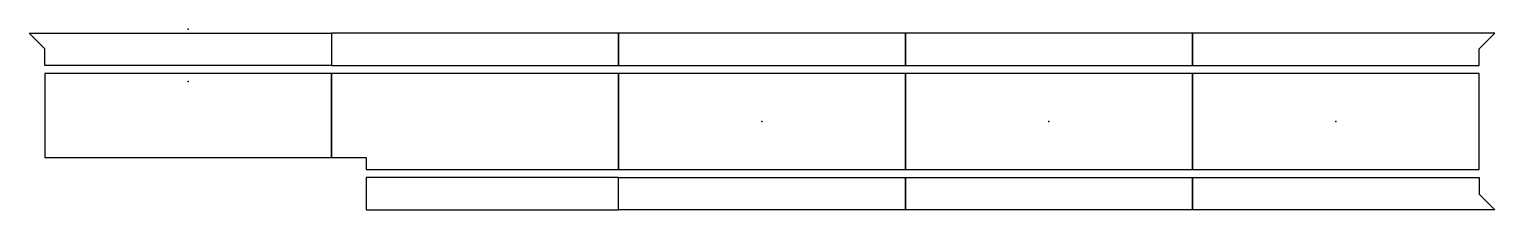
# Model space of a CAD drawing. Header units: millimetres. Extents: x 2187 to 11310, y 1661 to 2786.
import ezdxf

# ---------------------------------------------------------------- set-up
doc = ezdxf.new("R2010")
doc.units = ezdxf.units.MM
doc.layers.add('009 - AHP_06_PANEL_MAIN_COLOR_1', color=3, linetype='Continuous')

msp = doc.modelspace()

# ---------------------------------------------------------------- linework, layer by layer
for p in [(3176.5, 2786), (3176.5, 2461), (6748.5, 2211), (8534.5, 2211), (10320.5, 2211)]:
    msp.add_point(p)
at = {"layer": '009 - AHP_06_PANEL_MAIN_COLOR_1'}
for points in [[(4069.5, 2761), (4069.5, 2561), (2283.5, 2561), (2283.5, 2664.9), (2187.4, 2761)], [(5855.5, 2761), (4069.5, 2761), (4069.5, 2561), (5855.5, 2561)], [(5855.5, 2761), (5855.5, 2561), (7641.5, 2561), (7641.5, 2761)], [(7641.5, 2761), (7641.5, 2561), (9427.5, 2561), (9427.5, 2761)], [(9427.5, 2761), (9427.5, 2561), (11213.5, 2561), (11213.5, 2664.9), (11309.7, 2761)], [(2283.5, 2511), (2283.5, 1986), (4069.5, 1986), (4069.5, 2511)], [(5855.5, 2511), (4069.5, 2511), (4069.5, 1986), (4283.5, 1986), (4283.5, 1911), (5855.5, 1911)], [(5855.5, 2511), (5855.5, 1911), (7641.5, 1911), (7641.5, 2511)], [(7641.5, 2511), (7641.5, 1911), (9427.5, 1911), (9427.5, 2511)], [(9427.5, 2511), (9427.5, 1911), (11213.5, 1911), (11213.5, 2511)], [(5855.5, 1861), (4283.5, 1861), (4283.5, 1661), (5855.5, 1661)], [(7641.5, 1861), (7641.5, 1661), (5855.5, 1661), (5855.5, 1861)], [(9427.5, 1861), (9427.5, 1661), (7641.5, 1661), (7641.5, 1861)], [(11213.5, 1861), (11213.5, 1757.2), (11309.7, 1661), (9427.5, 1661), (9427.5, 1861)]]:
    msp.add_lwpolyline(points, close=True, dxfattribs=at)

doc.saveas('drawing.dxf')
